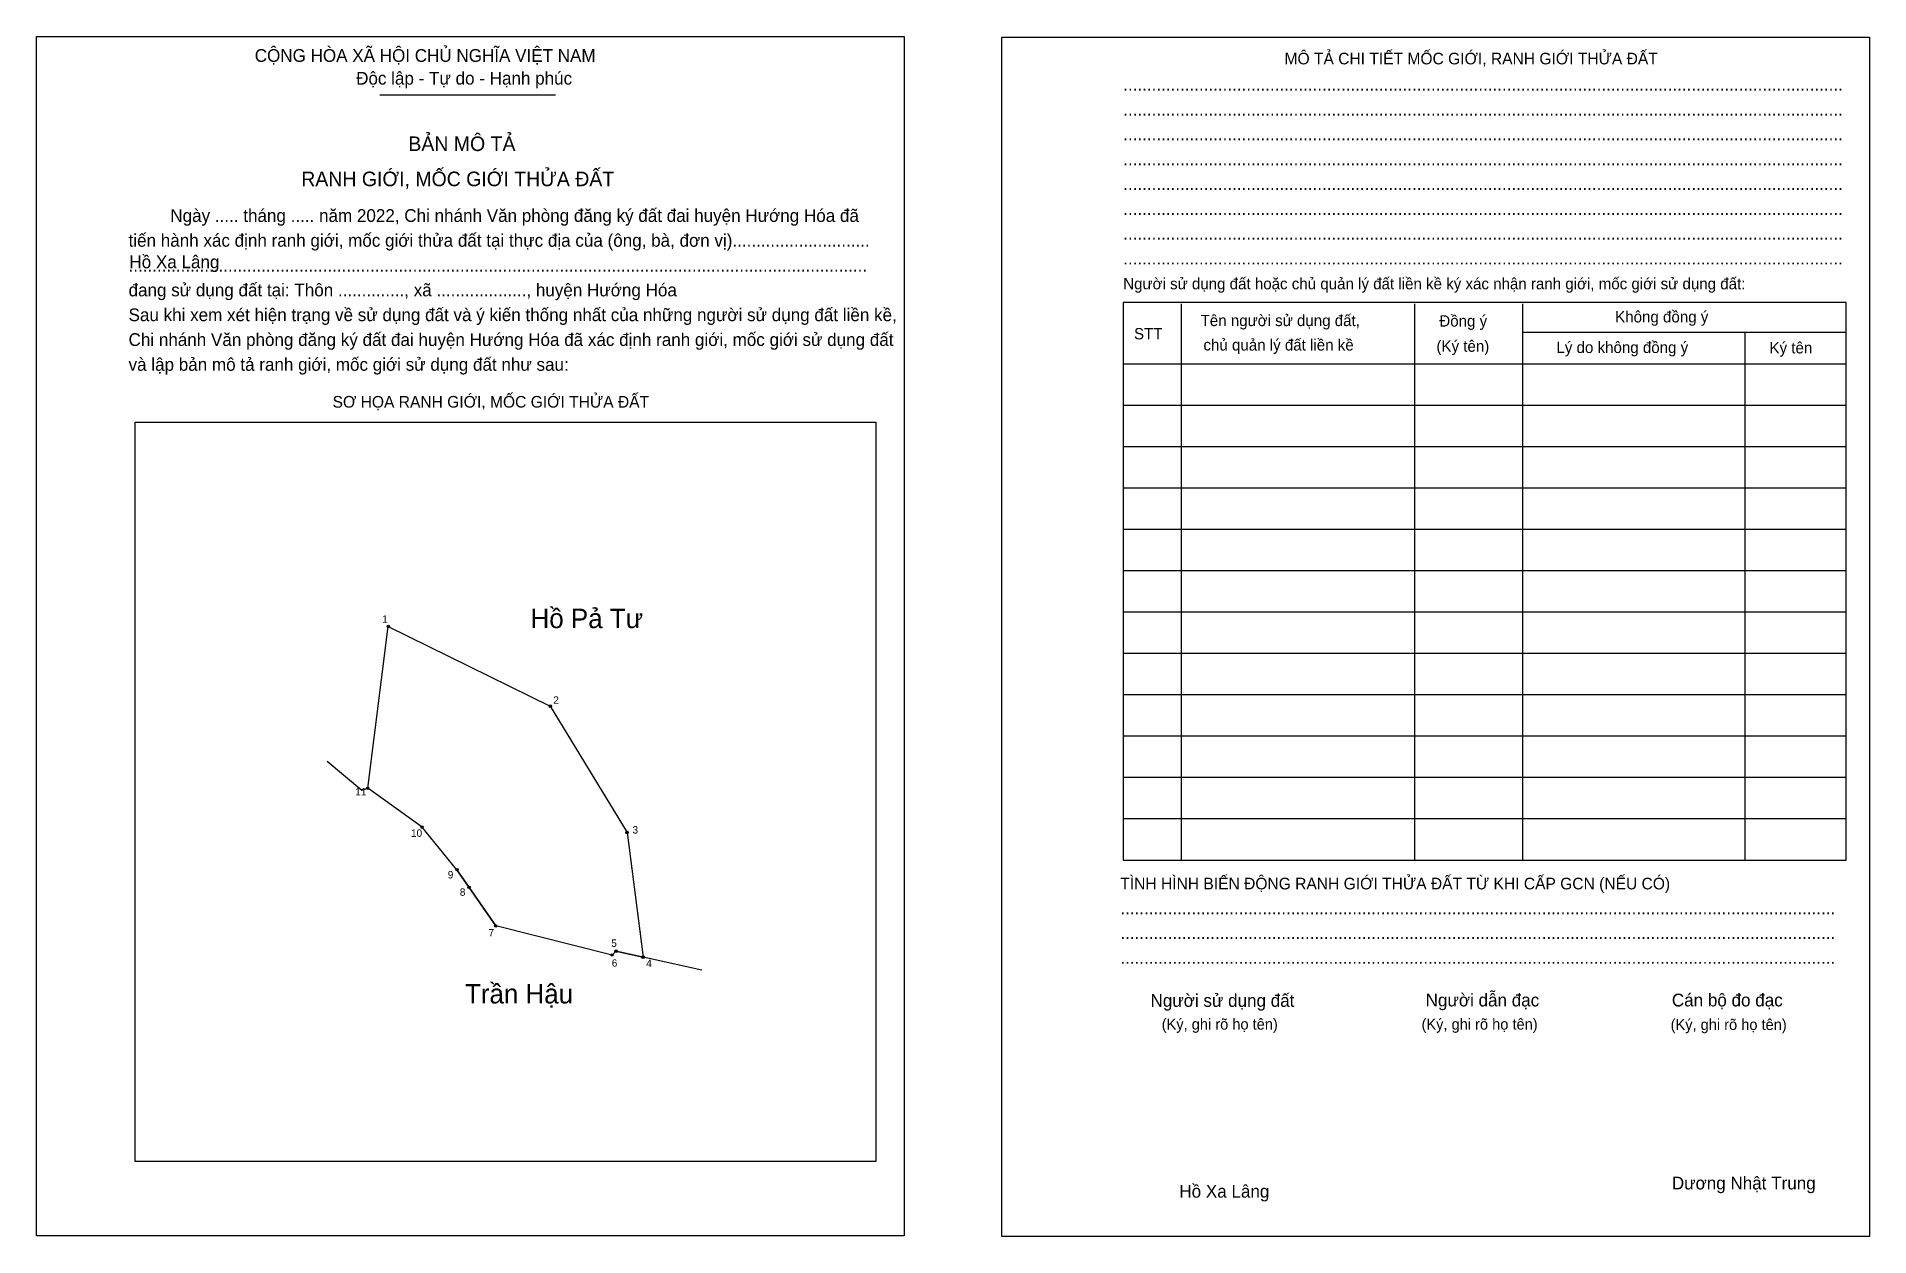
# Model space of a CAD drawing. Extents: x 544622 to 545567, y 1838579 to 1839198.
import ezdxf

# ---------------------------------------------------------------- set-up
doc = ezdxf.new("R2010")
doc.units = 0
for name, color, linetype in [('Level 1', 7, 'Continuous'), ('Level 10', 7, 'Continuous'), ('Level 11', 7, 'Continuous'), ('Level 17', 7, 'Continuous'), ('Level 2', 7, 'Continuous'), ('Level 25', 7, 'Continuous'), ('Level 55', 7, 'Continuous'), ('Level 6', 7, 'Continuous'), ('Level 9', 7, 'Continuous')]:
    doc.layers.add(name, color=color, linetype=linetype)

msp = doc.modelspace()

# ---------------------------------------------------------------- linework, layer by layer
at = {"layer": 'Level 1'}
for p, q in [((544622.29, 1839197.78), (544622.29, 1839197.78)), ((545119.96, 1839197.56), (545119.96, 1839197.56)), ((544799.29, 1839167.7), (544889.74, 1839167.7)), ((545212.42, 1839059.96), (545212.42, 1838773.01)), ((545332.75, 1839059.96), (545332.75, 1838773.01)), ((545388.43, 1839059.96), (545388.43, 1838773.01)), ((545388.43, 1839045.24), (545555.26, 1839045.24)), ((545503, 1839045.24), (545503, 1838773.01)), ((545182.55, 1839029.02), (545555.26, 1839029.02)), ((545182.55, 1839007.69), (545555.26, 1839007.69)), ((544673.09, 1838998.94), (544673.09, 1838998.94)), ((545182.55, 1838986.35), (545555.26, 1838986.35)), ((545182.55, 1838965.02), (545555.26, 1838965.02)), ((545182.55, 1838943.69), (545555.26, 1838943.69)), ((545182.55, 1838922.35), (545555.26, 1838922.35)), ((545182.55, 1838901.02), (545555.26, 1838901.02)), ((545182.55, 1838879.68), (545555.26, 1838879.68)), ((545182.55, 1838858.35), (545555.26, 1838858.35)), ((545182.55, 1838837.01), (545555.26, 1838837.01)), ((545182.55, 1838815.68), (545555.26, 1838815.68)), ((545182.55, 1838794.35), (545555.26, 1838794.35)), ((545054.97, 1838617.48), (545054.97, 1838617.48)), ((545069.61, 1838579.08), (545069.61, 1838579.08)), ((545567.27, 1838578.87), (545567.27, 1838578.87))]:
    msp.add_line(p, q, dxfattribs=at)
for points in [[(545555.26, 1839060.6), (545182.55, 1839060.6), (545182.55, 1838773.01), (545555.26, 1838773.01)], [(544673.09, 1838998.94), (545054.97, 1838998.94), (545054.97, 1838617.48), (544673.09, 1838617.48)]]:
    msp.add_lwpolyline(points, close=True, dxfattribs=at)
at = {"layer": 'Level 10'}
for p, q in [((544772, 1838824), (544790, 1838809)), ((544790, 1838809), (544793, 1838810)), ((544965.32, 1838716.15), (544935.06, 1838722.88))]:
    msp.add_line(p, q, dxfattribs=at)
msp.add_lwpolyline([(544821, 1838790), (544793, 1838810), (544803.59, 1838893.55), (544887.12, 1838852.39), (544926.69, 1838787.19), (544935.06, 1838722.88), (544921, 1838726), (544919, 1838724), (544859, 1838739), (544845.27, 1838758.91), (544839, 1838768)], close=True, dxfattribs=at)
at = {"layer": 'Level 11'}
for centre in [(544803.59, 1838893.55), (544887.12, 1838852.39), (544793, 1838810), (544821, 1838790), (544821, 1838790), (544926.69, 1838787.19), (544839, 1838768), (544845.27, 1838758.91), (544859, 1838739), (544919, 1838724), (544921, 1838726), (544935.06, 1838722.88)]:
    msp.add_circle(centre, 0.64, dxfattribs=at)
at = {"layer": 'Level 2'}
for points in [[(544622.29, 1839197.78), (545069.61, 1839197.78), (545069.61, 1838579.08), (544622.29, 1838579.08)], [(545119.96, 1839197.56), (545567.28, 1839197.56), (545567.28, 1838578.87), (545119.96, 1838578.87)]]:
    msp.add_lwpolyline(points, close=True, dxfattribs=at)
at = {"layer": 'Level 25'}
for p, q in [((544839, 1838768), (544845.27, 1838758.91)), ((544845.27, 1838758.91), (544859, 1838739)), ((544921, 1838726), (544935.06, 1838722.88))]:
    msp.add_line(p, q, dxfattribs=at)

# ---------------------------------------------------------------- texts
at = {"layer": 'Level 1'}
for s, height, p in [('CỘNG HÒA XÃ HỘI CHỦ NGHĨA VIỆT NAM', 6.5706, (544734.75, 1839184.76)), ('MÔ TẢ CHI TIẾT MỐC GIỚI, RANH GIỚI THỬA ĐẤT', 6.0074, (545265.74, 1839183.47)), ('Độc lập - Tự do - Hạnh phúc', 6.5706, (544787.02, 1839173.03)), ('........................................................................................................................................................', 6.57061, (545182.55, 1839169.83)), ('........................................................................................................................................................', 6.57061, (545182.55, 1839157.03)), ('BẢN MÔ TẢ', 7.51, (544813.95, 1839138.77)), ('........................................................................................................................................................', 6.57061, (545182.55, 1839144.23)), ('RANH GIỚI, MỐC GIỚI THỬA ĐẤT', 7.5101, (544758.72, 1839120.63)), ('........................................................................................................................................................', 6.57061, (545182.55, 1839131.43)), ('........................................................................................................................................................', 6.57061, (545182.55, 1839118.63)), ('Ngày ..... tháng ..... năm 2022, Chi nhánh Văn phòng đăng ký đất đai huyện Hướng Hóa đã', 6.5706, (544691.22, 1839102.2)), ('........................................................................................................................................................', 6.57061, (545182.55, 1839105.83)), ('tiến hành xác định ranh giới, mốc giới thửa đất tại thực địa của (ông, bà, đơn vị).............................', 6.57061, (544669.68, 1839089.4)), ('........................................................................................................................................................', 6.57061, (545182.55, 1839093.03)), ('........................................................................................................................................................', 6.57061, (545182.55, 1839080.23)), ('đang sử dụng đất tại: Thôn .............., xã ..................., huyện Hướng Hóa', 6.5706, (544669.68, 1839063.8)), ('............................................................................................................................................................', 6.57061, (544669.68, 1839076.6)), ('Người sử dụng đất hoặc chủ quản lý đất liền kề ký xác nhận ranh giới, mốc giới sử dụng đất:', 5.8203, (545182.55, 1839067.43)), ('Sau khi xem xét hiện trạng về sử dụng đất và ý kiến thống nhất của những người sử dụng đất liền kề,', 6.5706, (544669.68, 1839051)), ('Tên người sử dụng đất,', 5.8203, (545222.45, 1839048.44)), ('Đồng ý', 5.82, (545345.55, 1839048.22)), ('Không đồng ý', 5.8203, (545436.22, 1839050.36)), ('Chi nhánh Văn phòng đăng ký đất đai huyện Hướng Hóa đã xác định ranh giới, mốc giới sử dụng đất', 6.5706, (544669.68, 1839038.2)), ('STT', 5.82, (545188.1, 1839041.61)), ('chủ quản lý đất liền kề', 5.8203, (545223.94, 1839035.85)), ('và lập bản mô tả ranh giới, mốc giới sử dụng đất như sau:', 6.5706, (544669.68, 1839025.4)), ('(Ký tên)', 5.82, (545344.06, 1839035.21)), ('Lý do không đồng ý', 5.8203, (545405.93, 1839034.57)), ('Ký tên', 5.82, (545515.8, 1839034.36)), ('SƠ HỌA RANH GIỚI, MỐC GIỚI THỬA ĐẤT', 6.0074, (544774.87, 1839006.39)), ('TÌNH HÌNH BIẾN ĐỘNG RANH GIỚI THỬA ĐẤT TỪ KHI CẤP GCN (NẾU CÓ)', 6.0074, (545181.06, 1838757.86)), ('.......................................................................................................................................................', 6.57061, (545181.06, 1838745.06)), ('.......................................................................................................................................................', 6.57061, (545181.06, 1838732.26)), ('.......................................................................................................................................................', 6.57061, (545181.06, 1838719.46)), ('Người sử dụng đất', 6.5706, (545196.64, 1838697.27)), ('Người dẫn đạc', 6.5706, (545338.51, 1838697.49)), ('Cán bộ đo đạc', 6.5706, (545465.45, 1838697.49)), ('(Ký, ghi rõ họ tên)', 5.6323, (545202.4, 1838685.54)), ('(Ký, ghi rõ họ tên)', 5.6323, (545336.38, 1838685.54)), ('(Ký, ghi rõ họ tên)', 5.6323, (545464.81, 1838685.33)), ('Dương Nhật Trung', 6.5706, (545465.45, 1838603.08))]:
    msp.add_text(s, height=height, dxfattribs=at).set_placement(p)
at = {"layer": 'Level 17'}
for s, p in [('Hồ Pả Tư', (544876.96, 1838892.65)), ('Trần Hậu', (544843.14, 1838699.01))]:
    msp.add_text(s, height=10, dxfattribs=at).set_placement(p)
at = {"layer": 'Level 55'}
for s, p in [('1', (544803.47, 1838893.55)), ('2', (544886.98, 1838852.39)), ('11', (544792.72, 1838810)), ('10', (544820.7, 1838790)), ('3', (544926.56, 1838787.19)), ('9', (544838.86, 1838768)), ('8', (544845.13, 1838758.91)), ('7', (544858.86, 1838739)), ('6', (544918.85, 1838724)), ('5', (544920.86, 1838726)), ('4', (544934.91, 1838722.88))]:
    msp.add_text(s, height=0.427, dxfattribs=at).set_placement(p)
at = {"layer": 'Level 6'}
for p in [(544670.12, 1839078.31), (545211.5, 1838598.84)]:
    msp.add_text('Hồ Xa Lâng', height=6.571, dxfattribs=at).set_placement(p)
at = {"layer": 'Level 9'}
for s, p in [('1', (544800.5, 1838895.39)), ('2', (544888.7, 1838853.62)), ('11', (544786.6, 1838806.37)), ('10', (544815.35, 1838784.97)), ('3', (544929.53, 1838786.68)), ('9', (544834.29, 1838763.52)), ('8', (544840.5, 1838754.57)), ('7', (544855.28, 1838733.57)), ('5', (544918.58, 1838728.18)), ('6', (544918.83, 1838717.97)), ('4', (544936.62, 1838717.81))]:
    msp.add_text(s, height=3.84, dxfattribs=at).set_placement(p)

doc.saveas('drawing.dxf')
